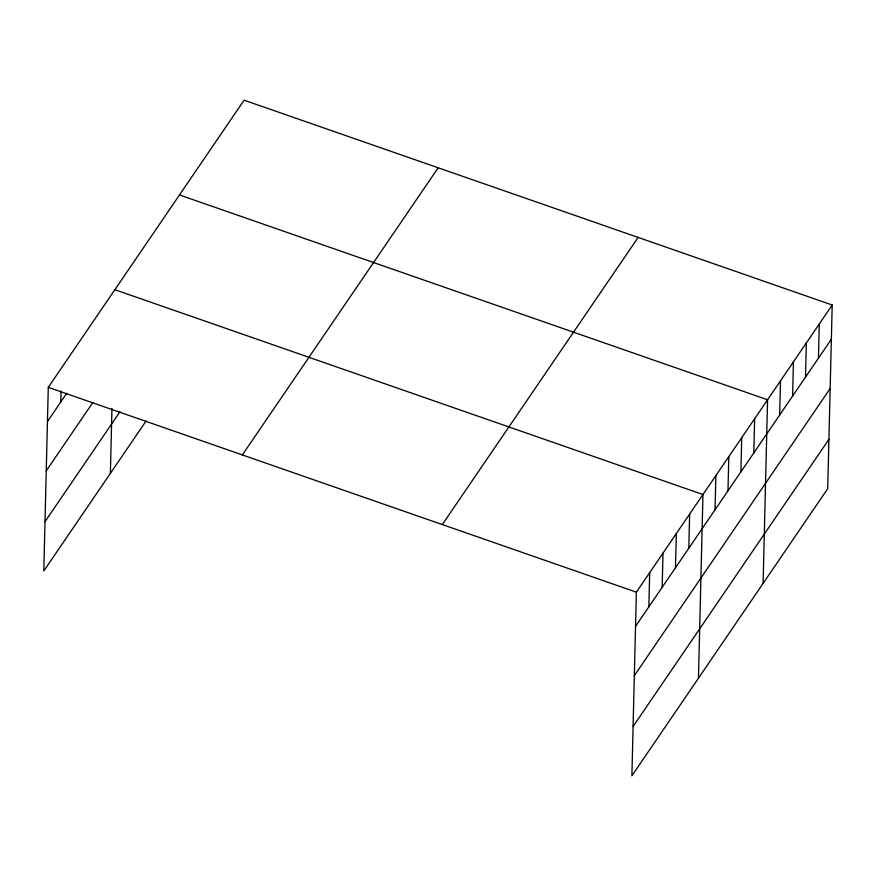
<?xml version="1.0" encoding="UTF-8"?>
<svg xmlns="http://www.w3.org/2000/svg" width="876" height="876" viewBox="0 0 876 876"><rect width="100%" height="100%" fill="white"/><g stroke="black" fill="none" stroke-linecap="round" stroke-linejoin="round"><path stroke-width="1.31" d="M832.2 305.012L636.37 592.165L631.892 775.808L827.71 488.666L832.2 305.012L244.108 100.192L48.29 387.334L43.8 570.988L146.117 420.962M60.773 401.996L61.035 391.057M110.376 473.358L111.964 408.402M648.853 606.827L649.696 572.63M662.168 587.303L663.012 553.106M675.484 567.779L676.327 533.583M688.799 548.256L689.642 514.059M698.468 678.177L702.957 494.535L114.865 289.704M715.046 509.777L715.878 475.58M727.967 490.823L728.81 456.626M740.899 471.868L741.731 437.682M753.82 452.914L754.652 418.728M763.095 583.427L767.573 399.774L179.492 194.943M779.662 415.016L780.505 380.819M792.594 396.061L793.426 361.876M805.515 377.118L806.347 342.921M818.436 358.164L819.279 323.967M47.457 421.531L66.685 393.324M46.242 470.85L92.856 402.511M45.005 521.658L119.946 411.775M242.356 454.929L438.186 167.787M442.303 524.571L638.133 237.429M635.538 626.351L831.368 339.209M634.333 675.67L830.163 388.528M633.096 726.489L828.915 439.347M48.29 387.334L636.37 592.165"/></g></svg>
